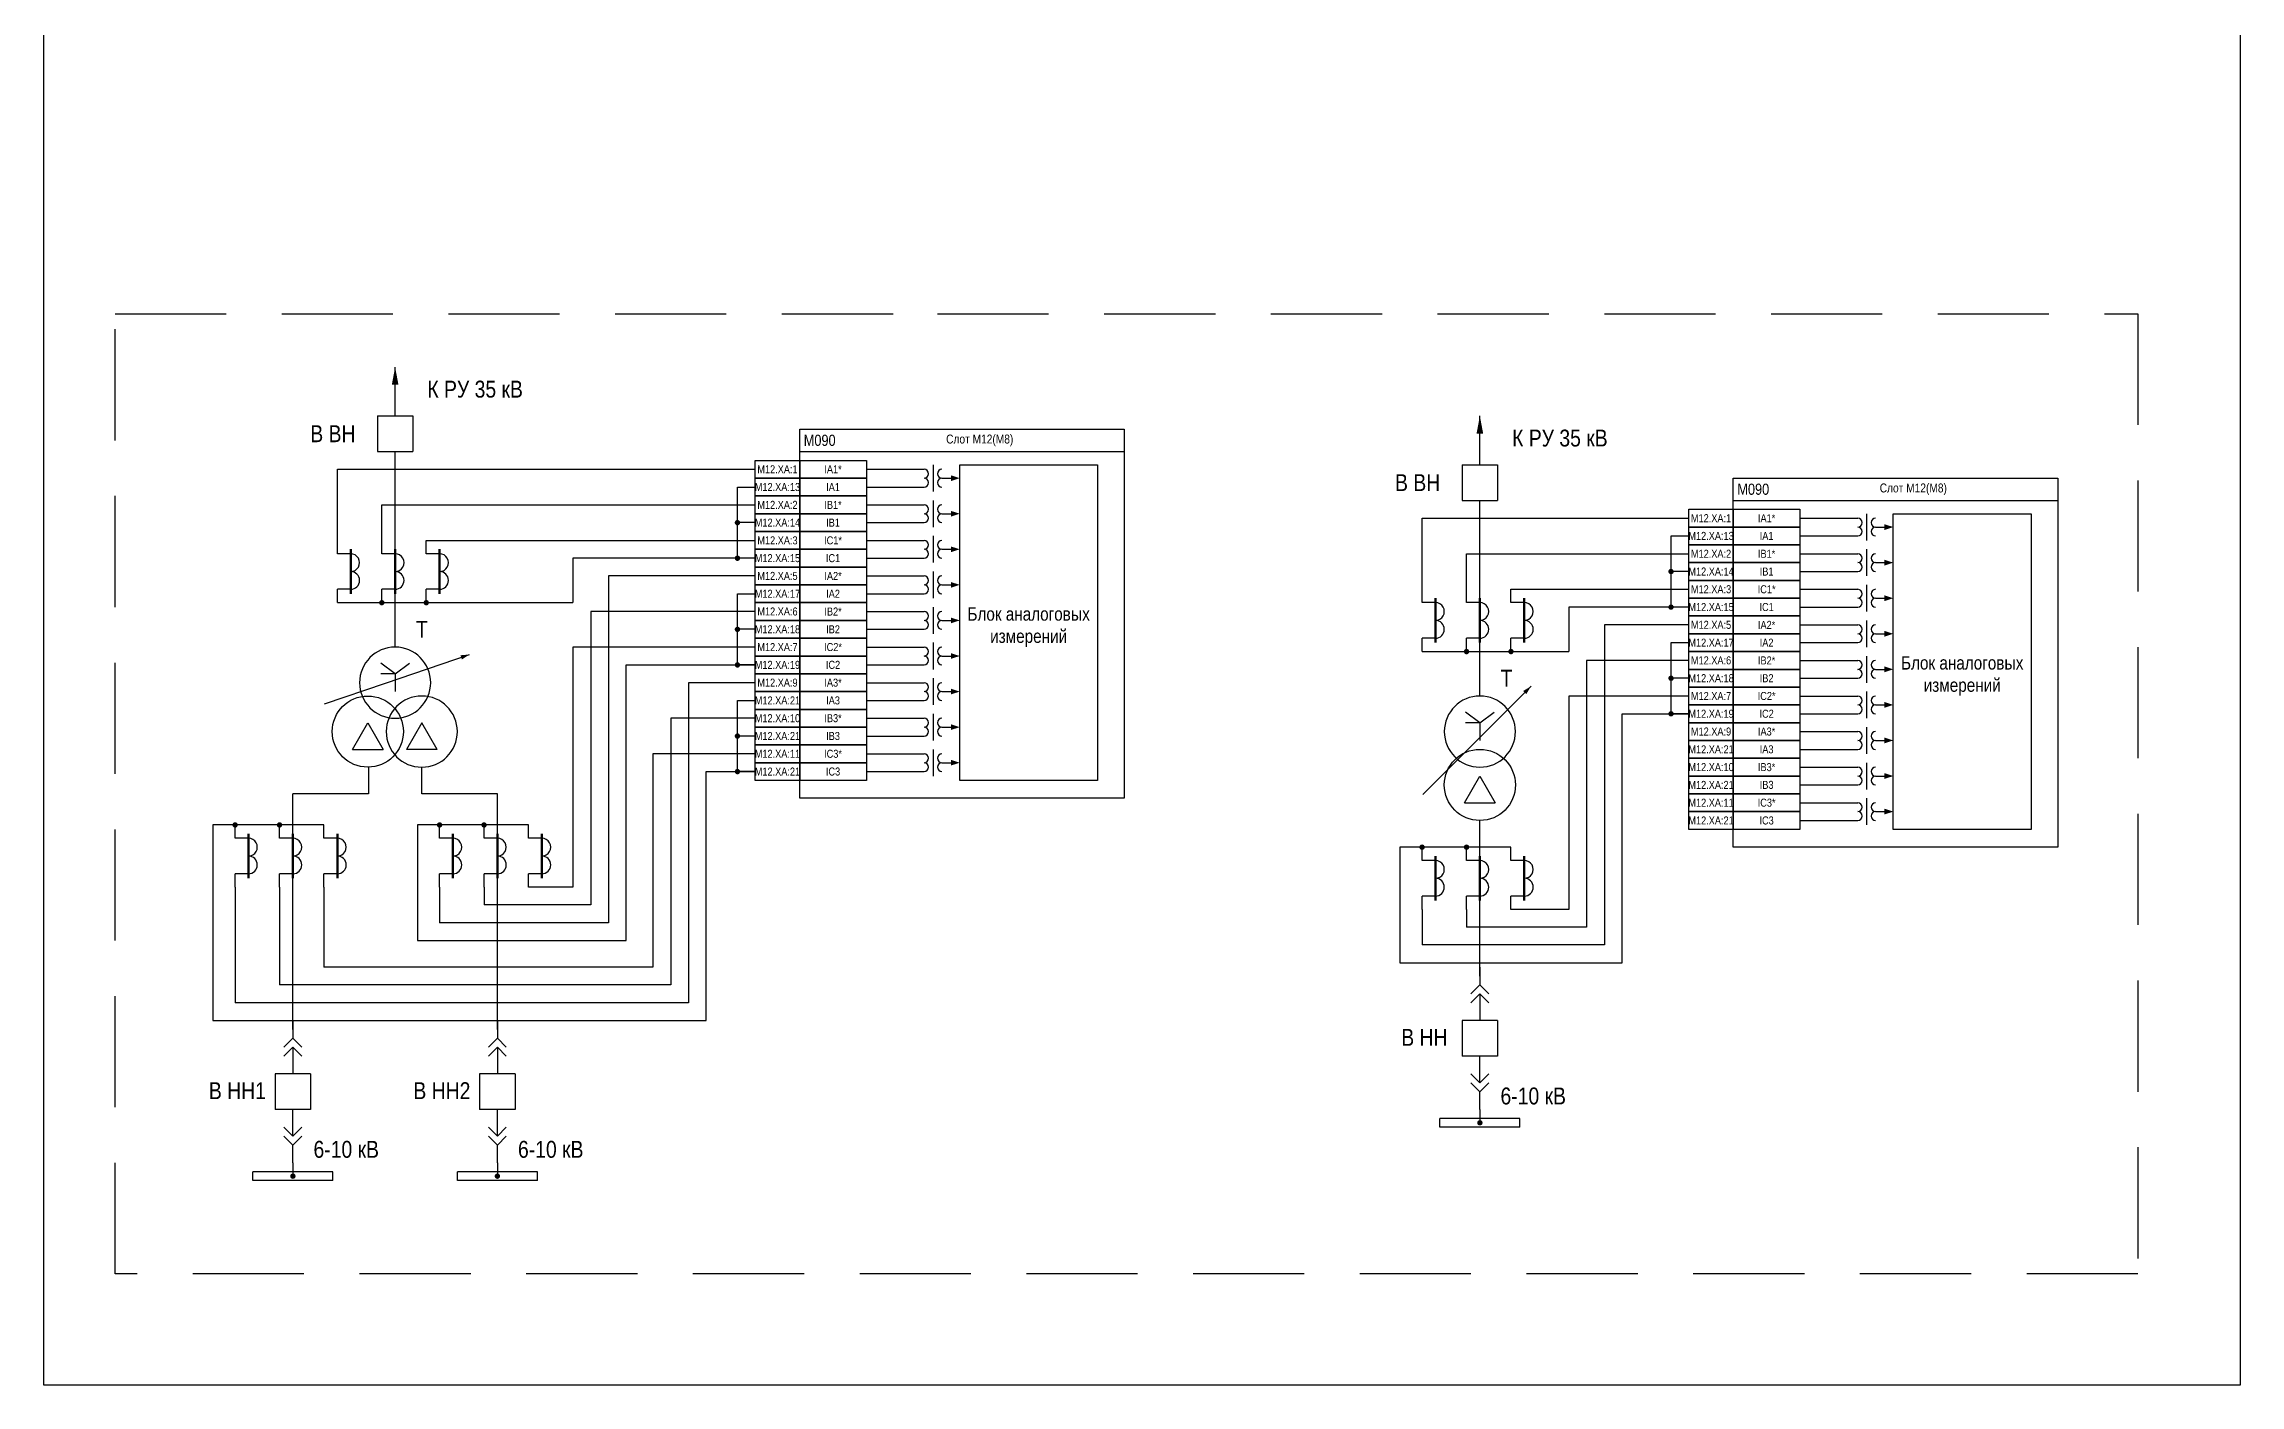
# Model space of a CAD drawing. Header units: millimetres. Extents: x 1657 to 5785, y -558 to 1129.
# Drawn here: x 4898 to 5392, y 114 to 415.7 of the extents above; entities that cross this region are included whole.
import ezdxf
from ezdxf.enums import TextEntityAlignment as Align

# ---------------------------------------------------------------- set-up
doc = ezdxf.new("R2010")
doc.units = ezdxf.units.MM
doc.linetypes.add('штриховая2', pattern=[0.375, 0.25, -0.125])
for name, color, linetype, lineweight in [('_ОРЗ_0.3', 7, 'Continuous', 30), ('TEXT', 7, 'Continuous', 25), ('Тонкая', 7, 'Continuous', 13)]:
    doc.layers.add(name, color=color, linetype=linetype, lineweight=lineweight)
doc.layers.add('Основная', color=7, linetype='Continuous')
doc.styles.add('1.8_Gost_RD', font='ARIALN.TTF', dxfattribs={"height": 1.8})
doc.styles.add('2.5_Gost_RD', font='ARIALN.TTF', dxfattribs={"height": 2.5})
doc.styles.add('2.5_ISOCPEUR', font='isocpeur.ttf', dxfattribs={"width": 0.9, "height": 2.5})
doc.styles.add('Narrow', font='ARIALN.TTF')
doc.styles.add('Вывод', font='ARIALN.TTF', dxfattribs={"height": 2.5})
doc.styles.add('Компонент', font='ARIALN.TTF', dxfattribs={"height": 3.5})

# ---------------------------------------------------------------- blocks, each defined once
blk = doc.blocks.new('*U131')
at = {"layer": 'Основная', "ltscale": 0.25}
for p, q in [((2, 2), (0, 0)), ((0, 0), (2, -2))]:
    blk.add_line(p, q, dxfattribs=at)
blk = doc.blocks.new('*U123')
at = {"layer": 'Основная', "color": 0}
for p, q in [((0, 6), (0, 2)), ((0, 0), (0, -6))]:
    blk.add_line(p, q, dxfattribs=at)
at = {"ltscale": 0.25, "xscale": -1, "rotation": 90}
for p in [(0, 2), (0, 0)]:
    blk.add_blockref('*U131', p, dxfattribs=at)
at = {"layer": 'Основная'}
for tag, height, style, p in [('ОУ2', 3.5, 'Компонент', (-5, 6)), ('В2', 2.5, 'Вывод', (3, 6)), ('ОУ1', 3.5, 'Компонент', (-5, -6)), ('В1', 2.5, 'Вывод', (3, -6))]:
    blk.add_attdef(tag, text='', height=height, dxfattribs=dict(at, style=style)).set_placement(p, align=Align.MIDDLE_CENTER)
blk = doc.blocks.new('*U124')
at = {"layer": 'Основная'}
for p, q in [((0, 0), (-8, 0)), ((-8, -8), (-8, 0)), ((0, -8), (0, 0)), ((0, -8), (-8, -8))]:
    blk.add_line(p, q, dxfattribs=at)
at = {"layer": 'Основная', "style": '2.5_ISOCPEUR'}
blk.add_attdef('ОУ', text='', height=2.5, dxfattribs=at).set_placement((-15, -3), align=Align.MIDDLE_CENTER)
blk = doc.blocks.new('*U127')
at = {"layer": 'Основная', "color": 0}
for p, q in [((0, 0), (0, 6)), ((0, -6), (0, -2))]:
    blk.add_line(p, q, dxfattribs=at)
at = {"ltscale": 0.25, "rotation": 89.99999999999999}
for p in [(0, 0), (0, -2)]:
    blk.add_blockref('*U131', p, dxfattribs=at)
at = {"layer": 'Основная'}
for tag, height, style, p in [('ОУ1', 3.5, 'Компонент', (-5, 6)), ('В1', 2.5, 'Вывод', (3, 6)), ('ОУ2', 3.5, 'Компонент', (-5, -6)), ('В2', 2.5, 'Вывод', (3, -6))]:
    blk.add_attdef(tag, text='', height=height, dxfattribs=dict(at, style=style)).set_placement(p, align=Align.MIDDLE_CENTER)
blk = doc.blocks.new('*U126')
at = {"layer": 'Основная'}
for p, q in [((0, 0), (-8, 0)), ((-8, -8), (-8, 0)), ((0, -8), (0, 0)), ((0, -8), (-8, -8))]:
    blk.add_line(p, q, dxfattribs=at)
at = {"layer": 'Основная', "style": '2.5_ISOCPEUR'}
blk.add_attdef('ОУ', text='', height=2.5, dxfattribs=at).set_placement((-15, -3), align=Align.MIDDLE_CENTER)
blk = doc.blocks.new('*U130')
at = {"ltscale": 0.25}
for p, q in [((3, 7), (3, 4)), ((0, 4), (3, 4)), ((0, -4), (3, -4)), ((3, -4), (3, -7))]:
    blk.add_line(p, q, dxfattribs=at)
for centre, major_axis, start_param, end_param in [((0, -2), (-2, 0), 4.712389, 7.853982), ((0, 2), (0, -2), 3.141593, 6.283185)]:
    blk.add_ellipse(centre, major_axis=major_axis, ratio=1, start_param=start_param, end_param=end_param, dxfattribs=at)
at = {"layer": 'Основная', "color": 0, "lineweight": 50}
blk.add_line((0, -5), (0, 5), dxfattribs=at)
at = {"layer": 'Основная', "style": '2.5_ISOCPEUR'}
for tag, p in [('В1', (5, 6)), ('ОУ', (-6, 0)), ('В2', (5, -6))]:
    blk.add_attdef(tag, text='', height=2.5, dxfattribs=at).set_placement(p, align=Align.MIDDLE_CENTER)
blk = doc.blocks.new('*U128')
at = {"layer": 'Основная', "color": 0}
for p, q in [((0, 0), (18, 0)), ((0, -2), (0, 0)), ((18, -2), (18, 0)), ((0, -2), (18, -2))]:
    blk.add_line(p, q, dxfattribs=at)
at = {"layer": 'Основная', "style": '2.5_ISOCPEUR'}
blk.add_attdef('ОШ', text='', height=2.5, dxfattribs=at).set_placement((6, 4), align=Align.MIDDLE_CENTER)
blk = doc.blocks.new('*U129')
at = {"ltscale": 0.25}
for p, q in [((3, 7), (3, 4)), ((0, 4), (3, 4)), ((0, -4), (3, -4)), ((3, -4), (3, -7))]:
    blk.add_line(p, q, dxfattribs=at)
for centre, major_axis, start_param, end_param in [((0, -2), (-2, 0), 4.712389, 7.853982), ((0, 2), (0, -2), 3.141593, 6.283185)]:
    blk.add_ellipse(centre, major_axis=major_axis, ratio=1, start_param=start_param, end_param=end_param, dxfattribs=at)
at = {"layer": 'Основная', "color": 0, "lineweight": 50}
blk.add_line((0, -5), (0, 5), dxfattribs=at)
at = {"layer": 'Основная', "style": '2.5_ISOCPEUR'}
for tag, p in [('В1', (5, 6)), ('ОУ', (-6, 0)), ('В2', (5, -6))]:
    blk.add_attdef(tag, text='', height=2.5, dxfattribs=at).set_placement(p, align=Align.MIDDLE_CENTER)
blk = doc.blocks.new('*U125')
at = {"ltscale": 0.25}
for p, q in [((0, 0), (-20, 0)), ((14.44, 0), (0, 0))]:
    blk.add_line(p, q, dxfattribs=at)
blk.add_lwpolyline([(-18, 0, 1, 0, 0), (-20, 0, 0, 0, 0)], format="xyseb", dxfattribs=at)
at = {"layer": 'Основная', "style": '2.5_ISOCPEUR'}
blk.add_attdef('ОС', text='', height=2.5, dxfattribs=at).set_placement((3, 2), align=Align.MIDDLE_CENTER)
blk = doc.blocks.new('*U121')
at = {"ltscale": 0.25}
for q in [(-3.2, 4.4), (3.2, 4.4), (0, -2), (3.21, 2)]:
    blk.add_line((0, 2), q, dxfattribs=at)
blk.add_circle((0, 0), 8, dxfattribs=at)
at = {"layer": 'Основная', "style": 'Компонент'}
blk.add_attdef('ОУ', text='', height=3.5, dxfattribs=at).set_placement((-17, 0), align=Align.MIDDLE_CENTER)
blk = doc.blocks.new('*U122')
at = {"ltscale": 0.25}
for p, q in [((-3.46, -4), (0, 2)), ((0, 2), (3.46, -4)), ((-3.46, -4), (3.46, -4))]:
    blk.add_line(p, q, dxfattribs=at)
blk.add_circle((0, 0), 8, dxfattribs=at)
at = {"layer": 'Основная', "style": 'Компонент'}
blk.add_attdef('ОУ', text='', height=3.5, dxfattribs=at).set_placement((17, 0), align=Align.MIDDLE_CENTER)
blk = doc.blocks.new('*U114')
at = {"ltscale": 0.25}
blk.add_line((0, 0), (3, 0), dxfattribs=at)
blk.add_lwpolyline([(2, 0, 1.3, 0, 0), (4, 0, 0, 0, 0)], format="xyseb", dxfattribs=at)

msp = doc.modelspace()

# ---------------------------------------------------------------- linework, layer by layer
for p, q in [((4977, 332), (4977, 343)), ((5221, 321), (5221, 332)), ((4984, 304), (5058, 304)), ((5228, 293), (5268, 293))]:
    msp.add_line(p, q)
at = {"ltscale": 100}
for p, q in [((4964, 304), (4964, 320)), ((4964, 320), (5058, 320)), ((5083, 320), (5096, 320)), ((5098, 321), (5098, 315)), ((4974, 304), (4974, 312)), ((4974, 312), (5058, 312)), ((5054, 300), (5054, 316)), ((5054, 316), (5058, 316)), ((5083, 316), (5096, 316)), ((5083, 312), (5096, 312)), ((5098, 313), (5098, 307)), ((5058, 308), (5054, 308)), ((5083, 308), (5096, 308)), ((5208, 293), (5208, 309)), ((5208, 309), (5268, 309)), ((5293, 309), (5306, 309)), ((5308, 310), (5308, 304)), ((5083, 304), (5096, 304)), ((5098, 305), (5098, 299)), ((5264, 289), (5264, 305)), ((5264, 305), (5268, 305)), ((5293, 305), (5306, 305)), ((5308, 302), (5308, 296)), ((5054, 300), (5017, 300)), ((5017, 300), (5017, 290)), ((5058, 300), (5054, 300)), ((5083, 300), (5096, 300)), ((5098, 297), (5098, 291)), ((5218, 293), (5218, 301)), ((5218, 301), (5268, 301)), ((5268, 297), (5264, 297)), ((5293, 301), (5306, 301)), ((5293, 297), (5306, 297)), ((5054, 276), (5054, 292)), ((5054, 292), (5058, 292)), ((5083, 296), (5096, 296)), ((5083, 292), (5096, 292)), ((5293, 293), (5306, 293)), ((5308, 294), (5308, 288)), ((4964, 290), (4984, 290)), ((4984, 290), (5017, 290)), ((5083, 288), (5096, 288)), ((5098, 289), (5098, 283)), ((5264, 289), (5241, 289)), ((5241, 289), (5241, 279)), ((5268, 289), (5264, 289)), ((5293, 289), (5306, 289)), ((5058, 284), (5054, 284)), ((5083, 284), (5096, 284)), ((5293, 285), (5306, 285)), ((5308, 286), (5308, 280)), ((5083, 280), (5096, 280)), ((5098, 281), (5098, 275)), ((5208, 279), (5228, 279)), ((5228, 279), (5241, 279)), ((5264, 265), (5264, 281)), ((5264, 281), (5268, 281)), ((5293, 281), (5306, 281)), ((5293, 277), (5306, 277)), ((5308, 278), (5308, 272)), ((5058, 276), (5054, 276)), ((5083, 276), (5096, 276)), ((5083, 272), (5096, 272)), ((5098, 273), (5098, 267)), ((5268, 273), (5264, 273)), ((5293, 273), (5306, 273)), ((5054, 252), (5054, 268)), ((5054, 268), (5058, 268)), ((5083, 268), (5096, 268)), ((5293, 269), (5306, 269)), ((5308, 270), (5308, 264)), ((5083, 264), (5096, 264)), ((5098, 265), (5098, 259)), ((5268, 265), (5264, 265)), ((5293, 265), (5306, 265)), ((5308, 262), (5308, 256)), ((5058, 260), (5054, 260)), ((5083, 260), (5096, 260)), ((5098, 257), (5098, 251)), ((5293, 261), (5306, 261)), ((5293, 257), (5306, 257)), ((5058, 252), (5054, 252)), ((5083, 256), (5096, 256)), ((5083, 252), (5096, 252)), ((5293, 253), (5306, 253)), ((5308, 254), (5308, 248)), ((5293, 249), (5306, 249)), ((5293, 245), (5306, 245)), ((5308, 246), (5308, 240)), ((5293, 241), (5306, 241)), ((4941, 226), (4941, 200)), ((4951, 226), (4951, 204)), ((4961, 226), (4961, 208)), ((4987, 226), (4987, 218)), ((4997, 226), (4997, 222)), ((5208, 221), (5208, 213)), ((5218, 221), (5218, 217))]:
    msp.add_line(p, q, dxfattribs=at)
for points in [[(4898, 707), (5392, 707), (5392, 114), (4898, 114)], [(5058, 322), (5068, 322), (5068, 318), (5058, 318)], [(5068, 322), (5083, 322), (5083, 318), (5068, 318)], [(5058, 318), (5068, 318), (5068, 314), (5058, 314)], [(5068, 318), (5083, 318), (5083, 314), (5068, 314)], [(5104, 321), (5135, 321), (5135, 250), (5104, 250)], [(5058, 314), (5068, 314), (5068, 310), (5058, 310)], [(5068, 314), (5083, 314), (5083, 310), (5068, 310)], [(5058, 310), (5068, 310), (5068, 306), (5058, 306)], [(5068, 310), (5083, 310), (5083, 306), (5068, 306)], [(5268, 311), (5278, 311), (5278, 307), (5268, 307)], [(5268, 307), (5278, 307), (5278, 303), (5268, 303)], [(5278, 311), (5293, 311), (5293, 307), (5278, 307)], [(5278, 307), (5293, 307), (5293, 303), (5278, 303)], [(5314, 310), (5345, 310), (5345, 239), (5314, 239)], [(5058, 306), (5068, 306), (5068, 302), (5058, 302)], [(5058, 302), (5068, 302), (5068, 298), (5058, 298)], [(5068, 306), (5083, 306), (5083, 302), (5068, 302)], [(5068, 302), (5083, 302), (5083, 298), (5068, 298)], [(5268, 303), (5278, 303), (5278, 299), (5268, 299)], [(5278, 303), (5293, 303), (5293, 299), (5278, 299)], [(5058, 298), (5068, 298), (5068, 294), (5058, 294)], [(5068, 298), (5083, 298), (5083, 294), (5068, 294)], [(5268, 299), (5278, 299), (5278, 295), (5268, 295)], [(5278, 299), (5293, 299), (5293, 295), (5278, 295)], [(5058, 294), (5068, 294), (5068, 290), (5058, 290)], [(5068, 294), (5083, 294), (5083, 290), (5068, 290)], [(5268, 295), (5278, 295), (5278, 291), (5268, 291)], [(5278, 295), (5293, 295), (5293, 291), (5278, 291)], [(5058, 290), (5068, 290), (5068, 286), (5058, 286)], [(5068, 290), (5083, 290), (5083, 286), (5068, 286)], [(5268, 291), (5278, 291), (5278, 287), (5268, 287)], [(5268, 287), (5278, 287), (5278, 283), (5268, 283)], [(5278, 291), (5293, 291), (5293, 287), (5278, 287)], [(5278, 287), (5293, 287), (5293, 283), (5278, 283)], [(5058, 286), (5068, 286), (5068, 282), (5058, 282)], [(5058, 282), (5068, 282), (5068, 278), (5058, 278)], [(5068, 286), (5083, 286), (5083, 282), (5068, 282)], [(5068, 282), (5083, 282), (5083, 278), (5068, 278)], [(5268, 283), (5278, 283), (5278, 279), (5268, 279)], [(5278, 283), (5293, 283), (5293, 279), (5278, 279)], [(5058, 278), (5068, 278), (5068, 274), (5058, 274)], [(5068, 278), (5083, 278), (5083, 274), (5068, 274)], [(5268, 279), (5278, 279), (5278, 275), (5268, 275)], [(5278, 279), (5293, 279), (5293, 275), (5278, 275)], [(5058, 274), (5068, 274), (5068, 270), (5058, 270)], [(5068, 274), (5083, 274), (5083, 270), (5068, 270)], [(5268, 275), (5278, 275), (5278, 271), (5268, 271)], [(5278, 275), (5293, 275), (5293, 271), (5278, 271)], [(5058, 270), (5068, 270), (5068, 266), (5058, 266)], [(5068, 270), (5083, 270), (5083, 266), (5068, 266)], [(5268, 271), (5278, 271), (5278, 267), (5268, 267)], [(5268, 267), (5278, 267), (5278, 263), (5268, 263)], [(5278, 271), (5293, 271), (5293, 267), (5278, 267)], [(5278, 267), (5293, 267), (5293, 263), (5278, 263)], [(5058, 266), (5068, 266), (5068, 262), (5058, 262)], [(5058, 262), (5068, 262), (5068, 258), (5058, 258)], [(5068, 266), (5083, 266), (5083, 262), (5068, 262)], [(5068, 262), (5083, 262), (5083, 258), (5068, 258)], [(5268, 263), (5278, 263), (5278, 259), (5268, 259)], [(5278, 263), (5293, 263), (5293, 259), (5278, 259)], [(5058, 258), (5068, 258), (5068, 254), (5058, 254)], [(5068, 258), (5083, 258), (5083, 254), (5068, 254)], [(5268, 259), (5278, 259), (5278, 255), (5268, 255)], [(5278, 259), (5293, 259), (5293, 255), (5278, 255)], [(5058, 254), (5068, 254), (5068, 250), (5058, 250)], [(5068, 254), (5083, 254), (5083, 250), (5068, 250)], [(5268, 255), (5278, 255), (5278, 251), (5268, 251)], [(5278, 255), (5293, 255), (5293, 251), (5278, 251)], [(5268, 251), (5278, 251), (5278, 247), (5268, 247)], [(5278, 251), (5293, 251), (5293, 247), (5278, 247)], [(5268, 247), (5278, 247), (5278, 243), (5268, 243)], [(5268, 243), (5278, 243), (5278, 239), (5268, 239)], [(5278, 247), (5293, 247), (5293, 243), (5278, 243)], [(5278, 243), (5293, 243), (5293, 239), (5278, 239)]]:
    msp.add_lwpolyline(points, close=True, dxfattribs=at)
at = {"linetype": 'штриховая2', "ltscale": 100}
msp.add_lwpolyline([(4914, 355), (5099, 355), (5369, 355), (5369, 139), (4914, 139)], close=True, dxfattribs=at)
for points in [[(4977, 280), (4977, 324)], [(5221, 269), (5221, 313)], [(4954, 194), (4954, 247)], [(5000, 194), (5000, 247)], [(5221, 206), (5221, 241)], [(5221, 176), (5221, 173)], [(4954, 164), (4954, 161)], [(5000, 164), (5000, 161)]]:
    msp.add_lwpolyline(points)
at = {"ltscale": 100}
for points in [[(5068, 324), (5141, 324)], [(5278, 313), (5351, 313)], [(5058, 296), (5025, 296), (5025, 218), (4987, 218)], [(5058, 288), (5021, 288), (5021, 222), (4997, 222)], [(5268, 285), (5249, 285), (5249, 213), (5208, 213)], [(5058, 280), (5017, 280), (5017, 226), (5007, 226)], [(5268, 277), (5245, 277), (5245, 217), (5218, 217)], [(5058, 272), (5043, 272), (5043, 200), (4941, 200)], [(5007, 240), (4982, 240), (4982, 214), (5029, 214), (5029, 276), (5058, 276)], [(5268, 269), (5241, 269), (5241, 221), (5228, 221)], [(5058, 264), (5039, 264), (5039, 204), (4951, 204)], [(5228, 235), (5203, 235), (5203, 209), (5253, 209), (5253, 265), (5268, 265)], [(4961, 240), (4936, 240), (4936, 196), (5047, 196), (5047, 252), (5058, 252)], [(4971, 253), (4971, 247), (4954, 247)], [(5058, 256), (5035, 256), (5035, 208), (4961, 208)], [(5000, 247), (4983, 247), (4983, 253)]]:
    msp.add_lwpolyline(points, dxfattribs=at)
at = {"ltscale": 0.25, "const_width": 0.6}
for points in [[(5053.7, 308, -1), (5054.3, 308, -1)], [(5053.7, 307.99, 1), (5054.3, 307.99, 1)], [(5053.7, 300, -1), (5054.3, 300, -1)], [(5053.7, 299.99, 1), (5054.3, 299.99, 1)], [(5263.7, 297, -1), (5264.3, 297, -1)], [(5263.7, 296.99, 1), (5264.3, 296.99, 1)], [(4973.7, 290, -1), (4974.3, 290, -1)], [(4973.7, 289.99, 1), (4974.3, 289.99, 1)], [(4983.7, 290, -1), (4984.3, 290, -1)], [(4983.7, 289.99, 1), (4984.3, 289.99, 1)], [(5263.7, 289, -1), (5264.3, 289, -1)], [(5263.7, 288.99, 1), (5264.3, 288.99, 1)], [(5053.7, 284, -1), (5054.3, 284, -1)], [(5053.7, 283.99, 1), (5054.3, 283.99, 1)], [(5217.7, 279, -1), (5218.3, 279, -1)], [(5217.7, 278.99, 1), (5218.3, 278.99, 1)], [(5227.7, 279, -1), (5228.3, 279, -1)], [(5227.7, 278.99, 1), (5228.3, 278.99, 1)], [(5053.7, 276, -1), (5054.3, 276, -1)], [(5053.7, 275.99, 1), (5054.3, 275.99, 1)], [(5263.7, 273, -1), (5264.3, 273, -1)], [(5263.7, 272.99, 1), (5264.3, 272.99, 1)], [(5263.7, 265, -1), (5264.3, 265, -1)], [(5263.7, 264.99, 1), (5264.3, 264.99, 1)], [(5053.7, 260, -1), (5054.3, 260, -1)], [(5053.7, 259.99, 1), (5054.3, 259.99, 1)], [(5053.7, 252, -1), (5054.3, 252, -1)], [(5053.7, 251.99, 1), (5054.3, 251.99, 1)], [(4940.7, 240, -1), (4941.3, 240, -1)], [(4940.7, 239.99, 1), (4941.3, 239.99, 1)], [(4950.7, 240, -1), (4951.3, 240, -1)], [(4950.7, 239.99, 1), (4951.3, 239.99, 1)], [(4986.7, 240, -1), (4987.3, 240, -1)], [(4986.7, 239.99, 1), (4987.3, 239.99, 1)], [(4996.7, 240, -1), (4997.3, 240, -1)], [(4996.7, 239.99, 1), (4997.3, 239.99, 1)], [(5207.7, 235, -1), (5208.3, 235, -1)], [(5207.7, 234.99, 1), (5208.3, 234.99, 1)], [(5217.7, 235, -1), (5218.3, 235, -1)], [(5217.7, 234.99, 1), (5218.3, 234.99, 1)], [(5220.7, 173, -1), (5221.3, 173, -1)], [(5220.7, 172.99, 1), (5221.3, 172.99, 1)], [(4953.7, 161, -1), (4954.3, 161, -1)], [(4953.7, 160.99, 1), (4954.3, 160.99, 1)], [(4999.7, 161, -1), (5000.3, 161, -1)], [(4999.7, 160.99, 1), (5000.3, 160.99, 1)]]:
    msp.add_lwpolyline(points, format="xyb", close=True, dxfattribs=at)
at = {"ltscale": 100}
for centre, start, end in [((5096, 319), 270, 90), ((5096, 317), 270, 90), ((5100, 319), 90, 270), ((5100, 317), 90, 270), ((5096, 311), 270, 90), ((5100, 311), 90, 270), ((5096, 309), 270, 90), ((5100, 309), 90, 270), ((5306, 308), 270, 90), ((5306, 306), 270, 90), ((5310, 308), 90, 270), ((5310, 306), 90, 270), ((5096, 303), 270, 90), ((5096, 301), 270, 90), ((5100, 303), 90, 270), ((5100, 301), 90, 270), ((5306, 300), 270, 90), ((5306, 298), 270, 90), ((5310, 300), 90, 270), ((5310, 298), 90, 270), ((5096, 295), 270, 90), ((5096, 293), 270, 90), ((5100, 295), 90, 270), ((5100, 293), 90, 270), ((5306, 292), 270, 90), ((5310, 292), 90, 270), ((5096, 287), 270, 90), ((5100, 287), 90, 270), ((5306, 290), 270, 90), ((5310, 290), 90, 270), ((5096, 285), 270, 90), ((5100, 285), 90, 270), ((5306, 284), 270, 90), ((5306, 282), 270, 90), ((5310, 284), 90, 270), ((5310, 282), 90, 270), ((5096, 279), 270, 90), ((5096, 277), 270, 90), ((5100, 279), 90, 270), ((5100, 277), 90, 270), ((5306, 276), 270, 90), ((5310, 276), 90, 270), ((5096, 271), 270, 90), ((5100, 271), 90, 270), ((5306, 274), 270, 90), ((5310, 274), 90, 270), ((5096, 269), 270, 90), ((5100, 269), 90, 270), ((5306, 268), 270, 90), ((5306, 266), 270, 90), ((5310, 268), 90, 270), ((5310, 266), 90, 270), ((5096, 263), 270, 90), ((5096, 261), 270, 90), ((5100, 263), 90, 270), ((5100, 261), 90, 270), ((5306, 260), 270, 90), ((5306, 258), 270, 90), ((5310, 260), 90, 270), ((5310, 258), 90, 270), ((5096, 255), 270, 90), ((5096, 253), 270, 90), ((5100, 255), 90, 270), ((5100, 253), 90, 270), ((5306, 252), 270, 90), ((5310, 252), 90, 270), ((5306, 250), 270, 90), ((5310, 250), 90, 270), ((5306, 244), 270, 90), ((5306, 242), 270, 90), ((5310, 244), 90, 270), ((5310, 242), 90, 270)]:
    msp.add_arc(centre, 1, start, end, dxfattribs=at)
at = {"layer": '_ОРЗ_0.3', "ltscale": 100}
for points in [[(5068, 329), (5141, 329), (5141, 246), (5068, 246)], [(5278, 318), (5351, 318), (5351, 235), (5278, 235)]]:
    msp.add_lwpolyline(points, close=True, dxfattribs=at)
at = {"layer": 'Тонкая', "ltscale": 0.3}
for points in [[(4977, 343, 0, 1.5, 0), (4977, 339, 0, 0, 0)], [(5221, 332, 0, 1.5, 0), (5221, 328, 0, 0, 0)]]:
    msp.add_lwpolyline(points, format="xyseb", dxfattribs=at)

# ---------------------------------------------------------------- block references
at = {"ltscale": 0.35, "rotation": 180}
for p in [(4973, 324), (5217, 313)]:
    msp.add_blockref('*U126', p, dxfattribs=at)
at = {"ltscale": 0.35}
for name, p in [('*U114', (5100, 318)), ('*U114', (5100, 310)), ('*U114', (5310, 307)), ('*U114', (5100, 302)), ('*U114', (5310, 299)), ('*U114', (5100, 294)), ('*U114', (5310, 291)), ('*U114', (5100, 286)), ('*U114', (5310, 283)), ('*U114', (5100, 278)), ('*U114', (5310, 275)), ('*U122', (4970.85, 261)), ('*U114', (5100, 270)), ('*U114', (5310, 267)), ('*U114', (5100, 262)), ('*U122', (5221, 249)), ('*U114', (5310, 259)), ('*U114', (5100, 254)), ('*U114', (5310, 251)), ('*U114', (5310, 243))]:
    msp.add_blockref(name, p, dxfattribs=at)
at = {"ltscale": 0.25}
for name, p, rotation in [('*U129', (4967, 297), 180), ('*U130', (4977, 297), 180), ('*U130', (4987, 297), 180), ('*U129', (5211, 286), 180), ('*U130', (5221, 286), 180), ('*U130', (5231, 286), 180), ('*U125', (4974.8, 271.91), 198.7392877131279), ('*U125', (5218.36, 257.05), 224.9999999999999), ('*U129', (4944, 233), 180), ('*U130', (4954, 233), 180), ('*U130', (4964, 233), 180), ('*U129', (4990, 233), 180), ('*U130', (5000, 233), 180), ('*U130', (5010, 233), 180), ('*U129', (5211, 228), 180), ('*U130', (5221, 228), 180), ('*U130', (5231, 228), 180)]:
    msp.add_blockref(name, p, dxfattribs=dict(at, rotation=rotation))
at = {"ltscale": 0.35, "xscale": -1}
for name, p in [('*U121', (4977, 272)), ('*U122', (4983, 261)), ('*U121', (5221, 261))]:
    msp.add_blockref(name, p, dxfattribs=at)
at = {"ltscale": 0.25, "xscale": -1, "rotation": 180}
for name, p in [('*U127', (5221, 202)), ('*U127', (4954, 190)), ('*U127', (5000, 190)), ('*U124', (5225, 188)), ('*U123', (5221, 182)), ('*U124', (4958, 176)), ('*U124', (5004, 176)), ('*U123', (4954, 170)), ('*U123', (5000, 170))]:
    msp.add_blockref(name, p, dxfattribs=at)
at = {"ltscale": 0.25, "xscale": -1}
for p in [(5230, 173.99), (4963, 161.99), (5009, 161.99)]:
    msp.add_blockref('*U128', p, dxfattribs=at)

# ---------------------------------------------------------------- texts
at = {"char_height": 3.8, "width": 53.3807, "attachment_point": 5, "style": 'Narrow'}
for s, insert in [('\\pi-11.4,l11.4,t11.4;К РУ 35 кВ', (4995, 338)), ('\\pi-11.4,l11.4,t11.4;В ВН', (4963, 328)), ('\\pi-11.4,l11.4,t11.4;К РУ 35 кВ', (5239, 327)), ('\\pi-11.4,l11.4,t11.4;В ВН', (5207, 317)), ('\\pi-11.4,l11.4,t11.4;Т', (4983, 284)), ('\\pi-11.4,l11.4,t11.4;Т', (5227, 273)), ('\\pi-11.4,l11.4,t11.4;В НН', (5208.52, 192.22)), ('\\pi-11.4,l11.4,t11.4;В НН1', (4941.52, 180.22)), ('\\pi-11.4,l11.4,t11.4;В НН2', (4987.52, 180.22)), ('\\pi-11.4,l11.4,t11.4;6-10 кВ', (5233, 179)), ('\\pi-11.4,l11.4,t11.4;6-10 кВ', (4966, 167)), ('\\pi-11.4,l11.4,t11.4;6-10 кВ', (5012, 167))]:
    msp.add_mtext(s, dxfattribs=dict(at, insert=insert))
at = {"ltscale": 100, "attachment_point": 5}
for s, insert, char_height, width, style in [('М090', (5072.5, 326.5), 2.5, 11, '2.5_Gost_RD'), ('Слот М12(М8)', (5108.5, 326.5), 2, 81, '1.8_Gost_RD'), ('M12.XA:13', (5063, 316), 1.8, 10, '1.8_Gost_RD'), ('M12.XA:1', (5063, 320), 1.8, 10, '1.8_Gost_RD'), ('IA1*', (5075.5, 320), 1.8, 15, '1.8_Gost_RD'), ('IA1', (5075.5, 316), 1.8, 15, '1.8_Gost_RD'), ('М090', (5282.5, 315.5), 2.5, 11, '2.5_Gost_RD'), ('Слот М12(М8)', (5318.5, 315.5), 2, 81, '1.8_Gost_RD'), ('M12.XA:2', (5063, 312), 1.8, 10, '1.8_Gost_RD'), ('IВ1*', (5075.5, 312), 1.8, 15, '1.8_Gost_RD'), ('M12.XA:14', (5063, 308), 1.8, 10, '1.8_Gost_RD'), ('IВ1', (5075.5, 308), 1.8, 15, '1.8_Gost_RD'), ('M12.XA:1', (5273, 309), 1.8, 10, '1.8_Gost_RD'), ('IA1*', (5285.5, 309), 1.8, 15, '1.8_Gost_RD'), ('M12.XA:3', (5063, 304), 1.8, 10, '1.8_Gost_RD'), ('IС1*', (5075.5, 304), 1.8, 15, '1.8_Gost_RD'), ('M12.XA:13', (5273, 305), 1.8, 10, '1.8_Gost_RD'), ('M12.XA:2', (5273, 301), 1.8, 10, '1.8_Gost_RD'), ('IВ1*', (5285.5, 301), 1.8, 15, '1.8_Gost_RD'), ('IA1', (5285.5, 305), 1.8, 15, '1.8_Gost_RD'), ('M12.XA:15', (5063, 300), 1.8, 10, '1.8_Gost_RD'), ('M12.XA:5', (5063, 296), 1.8, 10, '1.8_Gost_RD'), ('IA2*', (5075.5, 296), 1.8, 15, '1.8_Gost_RD'), ('IC1', (5075.5, 300), 1.8, 15, '1.8_Gost_RD'), ('M12.XA:14', (5273, 297), 1.8, 10, '1.8_Gost_RD'), ('IВ1', (5285.5, 297), 1.8, 15, '1.8_Gost_RD'), ('M12.XA:17', (5063, 292), 1.8, 10, '1.8_Gost_RD'), ('IA2', (5075.5, 292), 1.8, 15, '1.8_Gost_RD'), ('M12.XA:3', (5273, 293), 1.8, 10, '1.8_Gost_RD'), ('IС1*', (5285.5, 293), 1.8, 15, '1.8_Gost_RD'), ('M12.XA:6', (5063, 288), 1.8, 10, '1.8_Gost_RD'), ('IВ2*', (5075.5, 288), 1.8, 15, '1.8_Gost_RD'), ('M12.XA:15', (5273, 289), 1.8, 10, '1.8_Gost_RD'), ('IC1', (5285.5, 289), 1.8, 15, '1.8_Gost_RD'), ('M12.XA:18', (5063, 284), 1.8, 10, '1.8_Gost_RD'), ('IВ2', (5075.5, 284), 1.8, 15, '1.8_Gost_RD'), ('M12.XA:17', (5273, 281), 1.8, 10, '1.8_Gost_RD'), ('M12.XA:5', (5273, 285), 1.8, 10, '1.8_Gost_RD'), ('IA2*', (5285.5, 285), 1.8, 15, '1.8_Gost_RD'), ('IA2', (5285.5, 281), 1.8, 15, '1.8_Gost_RD'), ('M12.XA:19', (5063, 276), 1.8, 10, '1.8_Gost_RD'), ('M12.XA:7', (5063, 280), 1.8, 10, '1.8_Gost_RD'), ('IС2*', (5075.5, 280), 1.8, 15, '1.8_Gost_RD'), ('IC2', (5075.5, 276), 1.8, 15, '1.8_Gost_RD'), ('M12.XA:6', (5273, 277), 1.8, 10, '1.8_Gost_RD'), ('IВ2*', (5285.5, 277), 1.8, 15, '1.8_Gost_RD'), ('M12.XA:9', (5063, 272), 1.8, 10, '1.8_Gost_RD'), ('IA3*', (5075.5, 272), 1.8, 15, '1.8_Gost_RD'), ('M12.XA:18', (5273, 273), 1.8, 10, '1.8_Gost_RD'), ('IВ2', (5285.5, 273), 1.8, 15, '1.8_Gost_RD'), ('M12.XA:21', (5063, 268), 1.8, 10, '1.8_Gost_RD'), ('IA3', (5075.5, 268), 1.8, 15, '1.8_Gost_RD'), ('M12.XA:7', (5273, 269), 1.8, 10, '1.8_Gost_RD'), ('IС2*', (5285.5, 269), 1.8, 15, '1.8_Gost_RD'), ('M12.XA:10', (5063, 264), 1.8, 10, '1.8_Gost_RD'), ('IВ3*', (5075.5, 264), 1.8, 15, '1.8_Gost_RD'), ('M12.XA:19', (5273, 265), 1.8, 10, '1.8_Gost_RD'), ('M12.XA:9', (5273, 261), 1.8, 10, '1.8_Gost_RD'), ('IA3*', (5285.5, 261), 1.8, 15, '1.8_Gost_RD'), ('IC2', (5285.5, 265), 1.8, 15, '1.8_Gost_RD'), ('M12.XA:21', (5063, 260), 1.8, 10, '1.8_Gost_RD'), ('M12.XA:11', (5063, 256), 1.8, 10, '1.8_Gost_RD'), ('IС3*', (5075.5, 256), 1.8, 15, '1.8_Gost_RD'), ('IВ3', (5075.5, 260), 1.8, 15, '1.8_Gost_RD'), ('M12.XA:21', (5273, 257), 1.8, 10, '1.8_Gost_RD'), ('IA3', (5285.5, 257), 1.8, 15, '1.8_Gost_RD'), ('M12.XA:21', (5063, 252), 1.8, 10, '1.8_Gost_RD'), ('IC3', (5075.5, 252), 1.8, 15, '1.8_Gost_RD'), ('M12.XA:10', (5273, 253), 1.8, 10, '1.8_Gost_RD'), ('IВ3*', (5285.5, 253), 1.8, 15, '1.8_Gost_RD'), ('M12.XA:21', (5273, 249), 1.8, 10, '1.8_Gost_RD'), ('IВ3', (5285.5, 249), 1.8, 15, '1.8_Gost_RD'), ('M12.XA:11', (5273, 245), 1.8, 10, '1.8_Gost_RD'), ('IС3*', (5285.5, 245), 1.8, 15, '1.8_Gost_RD'), ('M12.XA:21', (5273, 241), 1.8, 10, '1.8_Gost_RD'), ('IC3', (5285.5, 241), 1.8, 15, '1.8_Gost_RD')]:
    msp.add_mtext(s, dxfattribs=dict(at, insert=insert, char_height=char_height, width=width, style=style))
at = {"layer": 'TEXT', "ltscale": 100, "char_height": 3, "width": 31, "attachment_point": 5, "style": '2.5_Gost_RD'}
for insert in [(5119.5, 284.5), (5329.5, 273.5)]:
    msp.add_mtext('Блок аналоговых измерений', dxfattribs=dict(at, insert=insert))

doc.saveas('drawing.dxf')
